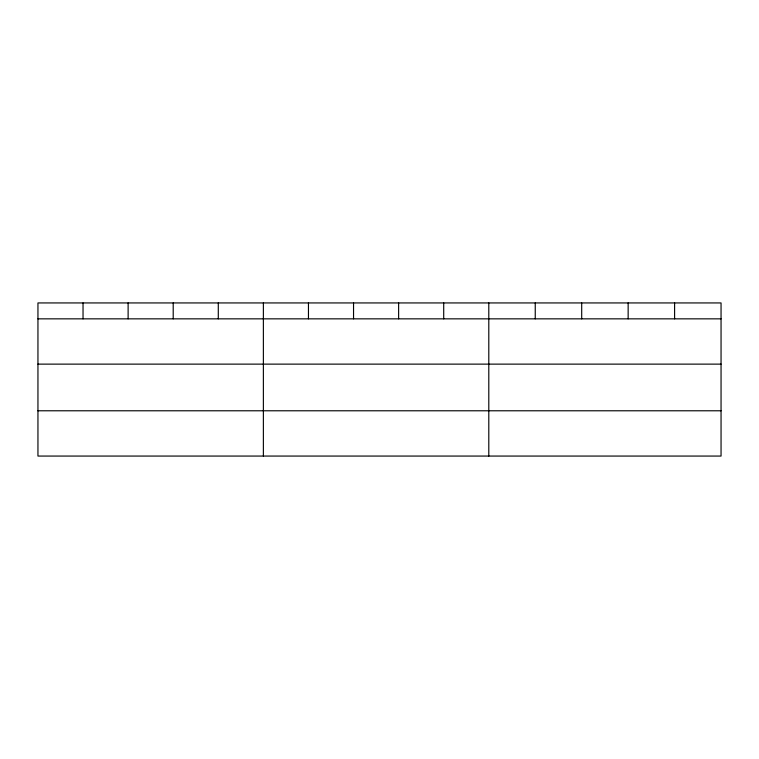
<?xml version="1.0" encoding="UTF-8"?>
<svg xmlns="http://www.w3.org/2000/svg" width="759" height="759" viewBox="0 0 759 759"><rect width="100%" height="100%" fill="white"/><g stroke="black" fill="none" stroke-linecap="round" stroke-linejoin="round"><path stroke-width="1.14" d="M721.05 364.13L721.05 302.936L37.95 302.936L37.95 456.064L721.05 456.064L721.05 364.13L37.95 364.13M37.95 318.846L721.05 318.846M37.95 410.78L721.05 410.78M674.599 302.936L674.599 318.846M628.148 302.936L628.148 318.846M581.698 302.936L581.698 318.846M535.247 302.936L535.247 318.846M488.796 302.936L488.796 456.064M443.711 302.936L443.711 318.846M398.627 302.936L398.627 318.846M353.542 302.936L353.542 318.846M308.458 302.936L308.458 318.846M263.373 302.936L263.373 456.064M218.288 302.936L218.288 318.846M173.204 302.936L173.204 318.846M128.119 302.936L128.119 318.846M83.035 302.936L83.035 318.846"/></g></svg>
